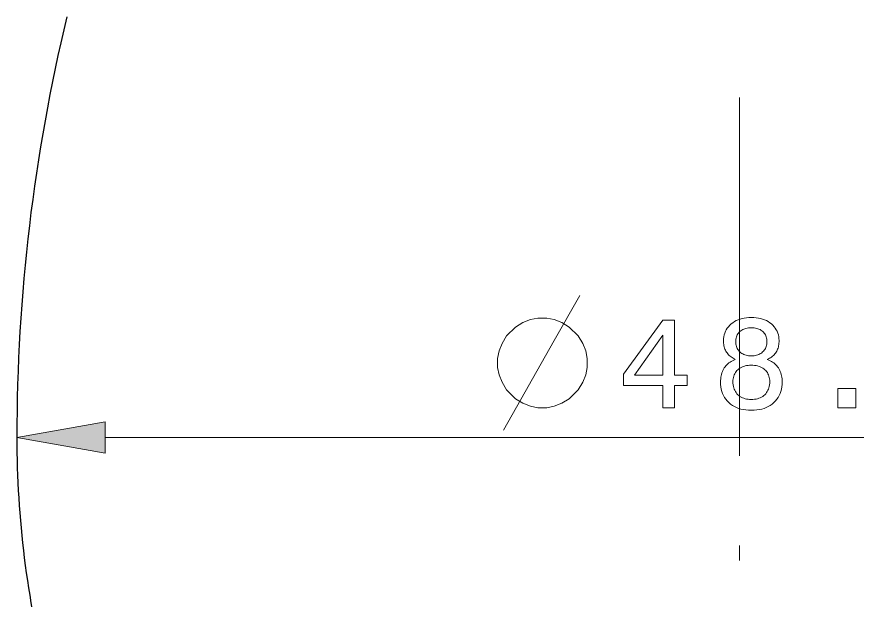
# Model space of a CAD drawing. Extents: x 0 to 297, y 0 to 562.
# Drawn here: x 129.3 to 157.45, y 136.06 to 155.59 of the extents above; entities that cross this region are included whole.
import ezdxf

# ---------------------------------------------------------------- set-up
doc = ezdxf.new("R2010")
doc.units = 0
doc.linetypes.add('DASHDOT', pattern=[18.5, 12, -3, 0.5, -3])

msp = doc.modelspace()

# ---------------------------------------------------------------- linework, layer by layer
at = {"color": 7, "linetype": 'DASHDOT', "lineweight": 13}
msp.add_line((153.502, 393.394), (153.502, 102.364), dxfattribs=at)
at = {"color": 7, "lineweight": 13}
msp.add_line((132.256, 141.509), (174.747, 141.509), dxfattribs=at)
msp.add_lwpolyline([(145.603, 141.759), (147.303, 144.759), (148.153, 146.259)], dxfattribs=at)
for points in [[(147.053, 145.509), (146.753, 145.509), (146.503, 145.459), (146.253, 145.359), (146.003, 145.209), (145.703, 144.909), (145.553, 144.659), (145.453, 144.409), (145.403, 144.159), (145.403, 143.859), (145.453, 143.609), (145.553, 143.359), (145.703, 143.109), (146.003, 142.809), (146.253, 142.659), (146.503, 142.559), (146.753, 142.509), (147.053, 142.509), (147.303, 142.559), (147.553, 142.659), (147.803, 142.809), (148.103, 143.109), (148.253, 143.359), (148.353, 143.609), (148.403, 143.859), (148.403, 144.159), (148.353, 144.409), (148.253, 144.659), (148.103, 144.909), (147.803, 145.209), (147.553, 145.359), (147.303, 145.459)], [(153.364, 144.124), (153.326, 144.142), (153.289, 144.162), (153.254, 144.184), (153.222, 144.206), (153.191, 144.231), (153.162, 144.256), (153.135, 144.282), (153.111, 144.31), (153.088, 144.34), (153.067, 144.37), (153.048, 144.402), (153.031, 144.435), (153.016, 144.47), (153.004, 144.506), (152.993, 144.544), (152.984, 144.583), (152.977, 144.624), (152.972, 144.666), (152.969, 144.709), (152.968, 144.754), (152.971, 144.821), (152.978, 144.886), (152.991, 144.948), (153.009, 145.008), (153.033, 145.065), (153.061, 145.12), (153.094, 145.172), (153.133, 145.221), (153.177, 145.268), (153.226, 145.313), (153.279, 145.353), (153.336, 145.39), (153.395, 145.422), (153.458, 145.45), (153.524, 145.474), (153.593, 145.493), (153.665, 145.508), (153.74, 145.519), (153.818, 145.525), (153.9, 145.528), (153.982, 145.525), (154.06, 145.519), (154.136, 145.508), (154.208, 145.493), (154.277, 145.474), (154.343, 145.45), (154.405, 145.422), (154.464, 145.39), (154.521, 145.353), (154.573, 145.313), (154.622, 145.268), (154.666, 145.221), (154.704, 145.172), (154.737, 145.12), (154.765, 145.065), (154.789, 145.008), (154.806, 144.948), (154.819, 144.886), (154.827, 144.821), (154.829, 144.754), (154.829, 144.709), (154.826, 144.665), (154.821, 144.623), (154.814, 144.582), (154.805, 144.543), (154.795, 144.505), (154.782, 144.468), (154.767, 144.433), (154.751, 144.4), (154.733, 144.368), (154.712, 144.338), (154.69, 144.308), (154.665, 144.281), (154.638, 144.254), (154.61, 144.229), (154.579, 144.205), (154.546, 144.183), (154.511, 144.162), (154.474, 144.142), (154.435, 144.124), (154.483, 144.104), (154.529, 144.082), (154.572, 144.059), (154.613, 144.033), (154.652, 144.006), (154.688, 143.977), (154.721, 143.945), (154.752, 143.912), (154.781, 143.876), (154.807, 143.839), (154.831, 143.8), (154.853, 143.759), (154.871, 143.716), (154.888, 143.672), (154.901, 143.625), (154.913, 143.578), (154.922, 143.528), (154.928, 143.477), (154.932, 143.424), (154.933, 143.369), (154.93, 143.284), (154.922, 143.203), (154.908, 143.125), (154.888, 143.051), (154.863, 142.98), (154.832, 142.913), (154.796, 142.849), (154.754, 142.789), (154.707, 142.733), (154.653, 142.679), (154.596, 142.631), (154.534, 142.587), (154.468, 142.548), (154.399, 142.515), (154.325, 142.486), (154.248, 142.463), (154.167, 142.445), (154.082, 142.432), (153.993, 142.425), (153.9, 142.422), (153.807, 142.425), (153.718, 142.432), (153.633, 142.445), (153.552, 142.463), (153.474, 142.486), (153.401, 142.515), (153.332, 142.548), (153.266, 142.587), (153.205, 142.631), (153.147, 142.679), (153.094, 142.733), (153.047, 142.789), (153.005, 142.849), (152.969, 142.913), (152.938, 142.98), (152.913, 143.051), (152.894, 143.125), (152.88, 143.203), (152.872, 143.284), (152.869, 143.369), (152.87, 143.424), (152.874, 143.477), (152.88, 143.528), (152.889, 143.578), (152.9, 143.625), (152.914, 143.672), (152.93, 143.716), (152.949, 143.759), (152.97, 143.8), (152.994, 143.839), (153.021, 143.876), (153.049, 143.912), (153.08, 143.945), (153.114, 143.977), (153.15, 144.006), (153.188, 144.033), (153.228, 144.059), (153.271, 144.082), (153.317, 144.104)], [(150.94, 142.509), (150.94, 143.251), (149.622, 143.251), (149.622, 143.63), (150.936, 145.441), (151.328, 145.441), (151.328, 143.596), (151.756, 143.596), (151.756, 143.251), (151.328, 143.251), (151.328, 142.509)], [(153.379, 144.72), (153.38, 144.678), (153.385, 144.637), (153.392, 144.599), (153.402, 144.562), (153.415, 144.526), (153.43, 144.492), (153.449, 144.46), (153.47, 144.43), (153.494, 144.401), (153.521, 144.374), (153.551, 144.35), (153.582, 144.327), (153.615, 144.308), (153.65, 144.291), (153.687, 144.276), (153.726, 144.265), (153.767, 144.255), (153.809, 144.249), (153.853, 144.245), (153.9, 144.244), (153.946, 144.245), (153.991, 144.249), (154.034, 144.255), (154.075, 144.265), (154.114, 144.276), (154.151, 144.291), (154.186, 144.308), (154.22, 144.327), (154.251, 144.35), (154.28, 144.374), (154.307, 144.401), (154.332, 144.43), (154.353, 144.46), (154.371, 144.492), (154.387, 144.526), (154.4, 144.562), (154.41, 144.599), (154.417, 144.637), (154.421, 144.678), (154.423, 144.72), (154.421, 144.762), (154.417, 144.802), (154.41, 144.841), (154.4, 144.878), (154.388, 144.912), (154.373, 144.945), (154.354, 144.976), (154.334, 145.006), (154.31, 145.033), (154.283, 145.059), (154.255, 145.082), (154.224, 145.103), (154.191, 145.121), (154.155, 145.137), (154.118, 145.151), (154.079, 145.162), (154.037, 145.171), (153.993, 145.177), (153.948, 145.181), (153.9, 145.182), (153.852, 145.181), (153.807, 145.177), (153.764, 145.171), (153.722, 145.162), (153.683, 145.151), (153.646, 145.137), (153.611, 145.121), (153.578, 145.103), (153.547, 145.082), (153.518, 145.059), (153.492, 145.033), (153.468, 145.006), (153.447, 144.976), (153.429, 144.945), (153.414, 144.912), (153.401, 144.878), (153.392, 144.841), (153.385, 144.802), (153.38, 144.762)], [(149.985, 143.596), (150.94, 143.596), (150.94, 144.939)], [(153.284, 143.377), (153.286, 143.324), (153.291, 143.272), (153.299, 143.223), (153.311, 143.176), (153.326, 143.132), (153.344, 143.09), (153.365, 143.05), (153.39, 143.012), (153.418, 142.977), (153.45, 142.944), (153.484, 142.914), (153.521, 142.887), (153.56, 142.863), (153.601, 142.842), (153.645, 142.825), (153.691, 142.81), (153.74, 142.799), (153.791, 142.791), (153.844, 142.786), (153.9, 142.785), (153.956, 142.786), (154.01, 142.791), (154.061, 142.799), (154.11, 142.81), (154.156, 142.825), (154.2, 142.842), (154.242, 142.863), (154.281, 142.887), (154.318, 142.914), (154.352, 142.944), (154.383, 142.977), (154.412, 143.012), (154.436, 143.05), (154.458, 143.09), (154.476, 143.132), (154.491, 143.176), (154.503, 143.223), (154.511, 143.272), (154.516, 143.324), (154.517, 143.377), (154.516, 143.427), (154.511, 143.475), (154.503, 143.521), (154.491, 143.564), (154.476, 143.606), (154.458, 143.645), (154.437, 143.682), (154.412, 143.717), (154.384, 143.75), (154.353, 143.781), (154.319, 143.809), (154.282, 143.834), (154.243, 143.857), (154.202, 143.876), (154.158, 143.892), (154.111, 143.906), (154.062, 143.916), (154.01, 143.924), (153.956, 143.928), (153.9, 143.93), (153.844, 143.928), (153.79, 143.924), (153.739, 143.916), (153.69, 143.906), (153.644, 143.892), (153.6, 143.876), (153.558, 143.857), (153.519, 143.834), (153.483, 143.809), (153.449, 143.781), (153.417, 143.75), (153.389, 143.717), (153.365, 143.682), (153.343, 143.645), (153.325, 143.606), (153.31, 143.564), (153.299, 143.521), (153.291, 143.475), (153.286, 143.427)], [(156.801, 142.509), (156.801, 143.152), (157.397, 143.152), (157.397, 142.509)], [(132.256, 142.03), (129.302, 141.509), (132.256, 140.988)]]:
    msp.add_lwpolyline(points, close=True, dxfattribs=at)
at = {"color": 7, "lineweight": 30}
for centre, radius, start, end in [((189.302, 141.509), 60, 166.42205, 179.99999), ((161.802, 141.509), 32.5, 180, 194.25)]:
    msp.add_arc(centre, radius, start, end, dxfattribs=at)
at = {"color": 7, "lineweight": 13}
msp.add_solid([(132.256, 142.03), (129.302, 141.509), (132.256, 142.03), (132.256, 140.988)], dxfattribs=at)

doc.saveas('drawing.dxf')
